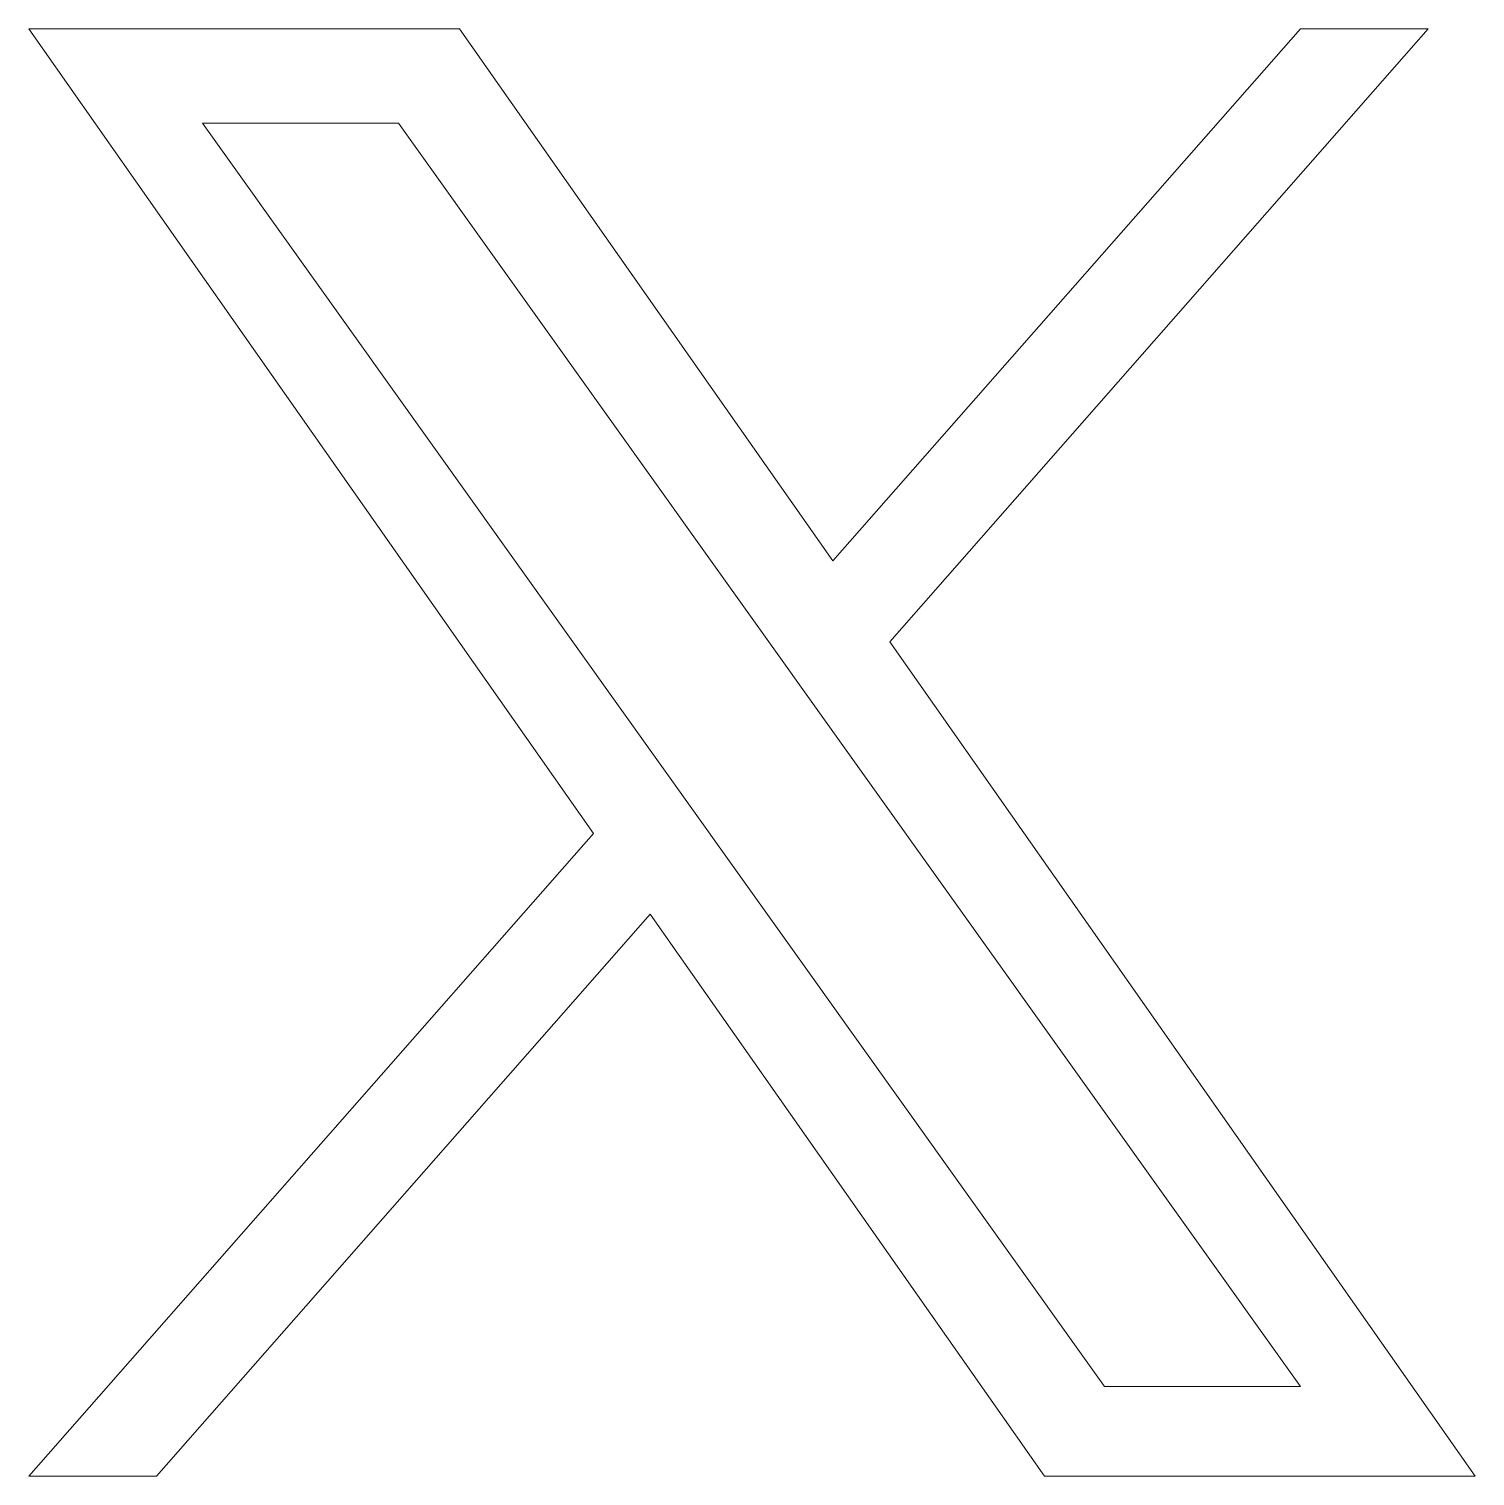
# Model space of a CAD drawing. Header units: centimetres. Extents: x -15 to 18.5, y -14.8 to 14.8.
# Drawn here: x 8.5 to 18.5, y 1 to 11 of the extents above; entities that cross this region are included whole.
import ezdxf

# ---------------------------------------------------------------- set-up
doc = ezdxf.new("R2010")
doc.units = ezdxf.units.CM
doc.header["$MEASUREMENT"] = 0
doc.layers.add('Layer 1', color=7, linetype='Continuous')

msp = doc.modelspace()

# ---------------------------------------------------------------- linework, layer by layer
at = {"layer": 'Layer 1', "lineweight": 9}
for points, knots in [([(14.45232, 6.76582), (14.45232, 6.76582), (18.49999, 0.99583), (18.49999, 0.99583), (18.49999, 0.99583), (18.49999, 0.99583), (15.52199, 0.99583), (15.52199, 0.99583), (15.52199, 0.99583), (15.52199, 0.99583), (12.79533, 4.88218), (12.79533, 4.88218), (12.79533, 4.88218), (12.79533, 4.88218), (9.382, 0.99583), (9.382, 0.99583), (9.382, 0.99583), (9.382, 0.99583), (8.49999, 0.99583), (8.49999, 0.99583), (8.49999, 0.99583), (8.49999, 0.99583), (12.40433, 5.43984), (12.40433, 5.43984), (12.40433, 5.43984), (12.40433, 5.43984), (8.49999, 11.00417), (8.49999, 11.00417), (8.49999, 11.00417), (8.49999, 11.00417), (11.478, 11.00417), (11.478, 11.00417), (11.478, 11.00417), (11.478, 11.00417), (14.05932, 7.32483), (14.05932, 7.32483), (14.05932, 7.32483), (14.05932, 7.32483), (17.29366, 11.00417), (17.29366, 11.00417), (17.29366, 11.00417), (17.29366, 11.00417), (18.17566, 11.00417), (18.17566, 11.00417), (18.17566, 11.00417), (18.17566, 11.00417), (14.45232, 6.76582), (14.45232, 6.76582)], [0, 0, 0, 0, 0.07692308, 0.07692308, 0.07692308, 0.07692308, 0.15384615, 0.15384615, 0.15384615, 0.15384615, 0.23076923, 0.23076923, 0.23076923, 0.23076923, 0.30769231, 0.30769231, 0.30769231, 0.30769231, 0.38461538, 0.38461538, 0.38461538, 0.38461538, 0.46153846, 0.46153846, 0.46153846, 0.46153846, 0.53846154, 0.53846154, 0.53846154, 0.53846154, 0.61538462, 0.61538462, 0.61538462, 0.61538462, 0.69230769, 0.69230769, 0.69230769, 0.69230769, 0.76923077, 0.76923077, 0.76923077, 0.76923077, 0.84615385, 0.84615385, 0.84615385, 0.84615385, 1, 1, 1, 1]), ([(9.70032, 10.35283), (9.70032, 10.35283), (15.93766, 1.61516), (15.93766, 1.61516), (15.93766, 1.61516), (15.93766, 1.61516), (17.293, 1.61516), (17.293, 1.61516), (17.293, 1.61516), (17.293, 1.61516), (11.05534, 10.35283), (11.05534, 10.35283), (11.05534, 10.35283), (11.05534, 10.35283), (9.70032, 10.35283), (9.70032, 10.35283)], [0, 0, 0, 0, 0.2, 0.2, 0.2, 0.2, 0.4, 0.4, 0.4, 0.4, 0.6, 0.6, 0.6, 0.6, 1, 1, 1, 1]), ([(9.70032, 10.35283), (9.70032, 10.35283), (9.70032, 10.35283), (9.70032, 10.35283), (9.70032, 10.35283), (9.70032, 10.35283), (9.70032, 10.35283), (9.70032, 10.35283)], [0, 0, 0, 0, 0.33333333, 0.33333333, 0.33333333, 0.33333333, 1, 1, 1, 1])]:
    msp.add_open_spline(points, degree=3, knots=knots, dxfattribs=at)

doc.saveas('drawing.dxf')
